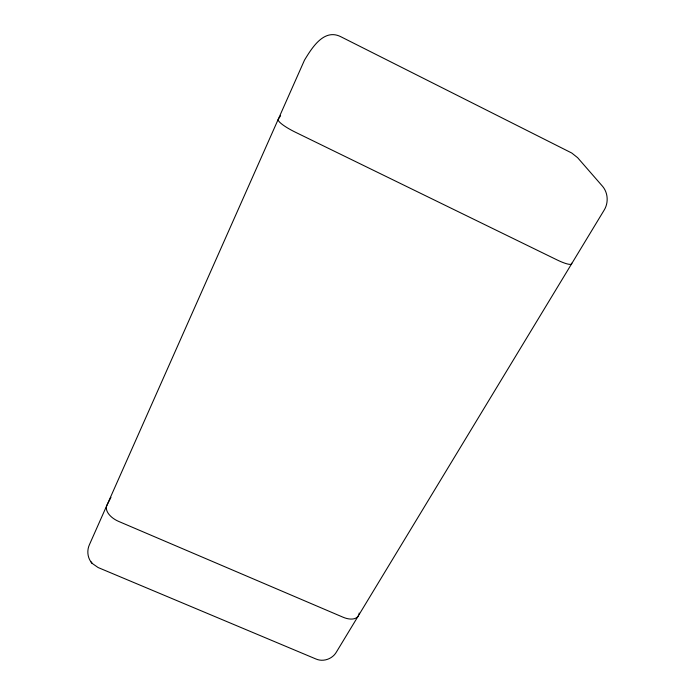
<?xml version="1.0" encoding="UTF-8"?>
<svg xmlns="http://www.w3.org/2000/svg" width="695" height="695" viewBox="0 0 695 695"><rect width="100%" height="100%" fill="white"/><g stroke="black" fill="none" stroke-linecap="round" stroke-linejoin="round"><path stroke-width="1.04" d="M110.957 497.368L107.013 505.057A17.653 10.277 22 0 0 118.758 521.459L343.069 617.221A17.175 9.687 33.1 0 0 358.49 615.605M280.58 115.761L278.252 119.245A21.111 4.04 26 0 0 295.332 132.18L556.834 259.8A20.433 3.77 29 0 0 571.69 263.197M92.235 563.437L98.082 567.52L315.834 658.947C323.279 662.309 332.636 658.921 336.536 651.832L604.129 210.168C608.594 203.001 608.142 193.167 602.791 186.581L577.615 157.678L571.724 153.004L340.689 36.653C323.792 28.217 311.76 48.25 304.506 60.1L89.481 544.559C86.588 550.675 87.518 558.476 92.235 563.437L91.818 562.915M90.671 561.482L91.175 562.116M359.159 613.068A17.175 9.687 33.1 0 1 358.95 614.397"/></g></svg>
